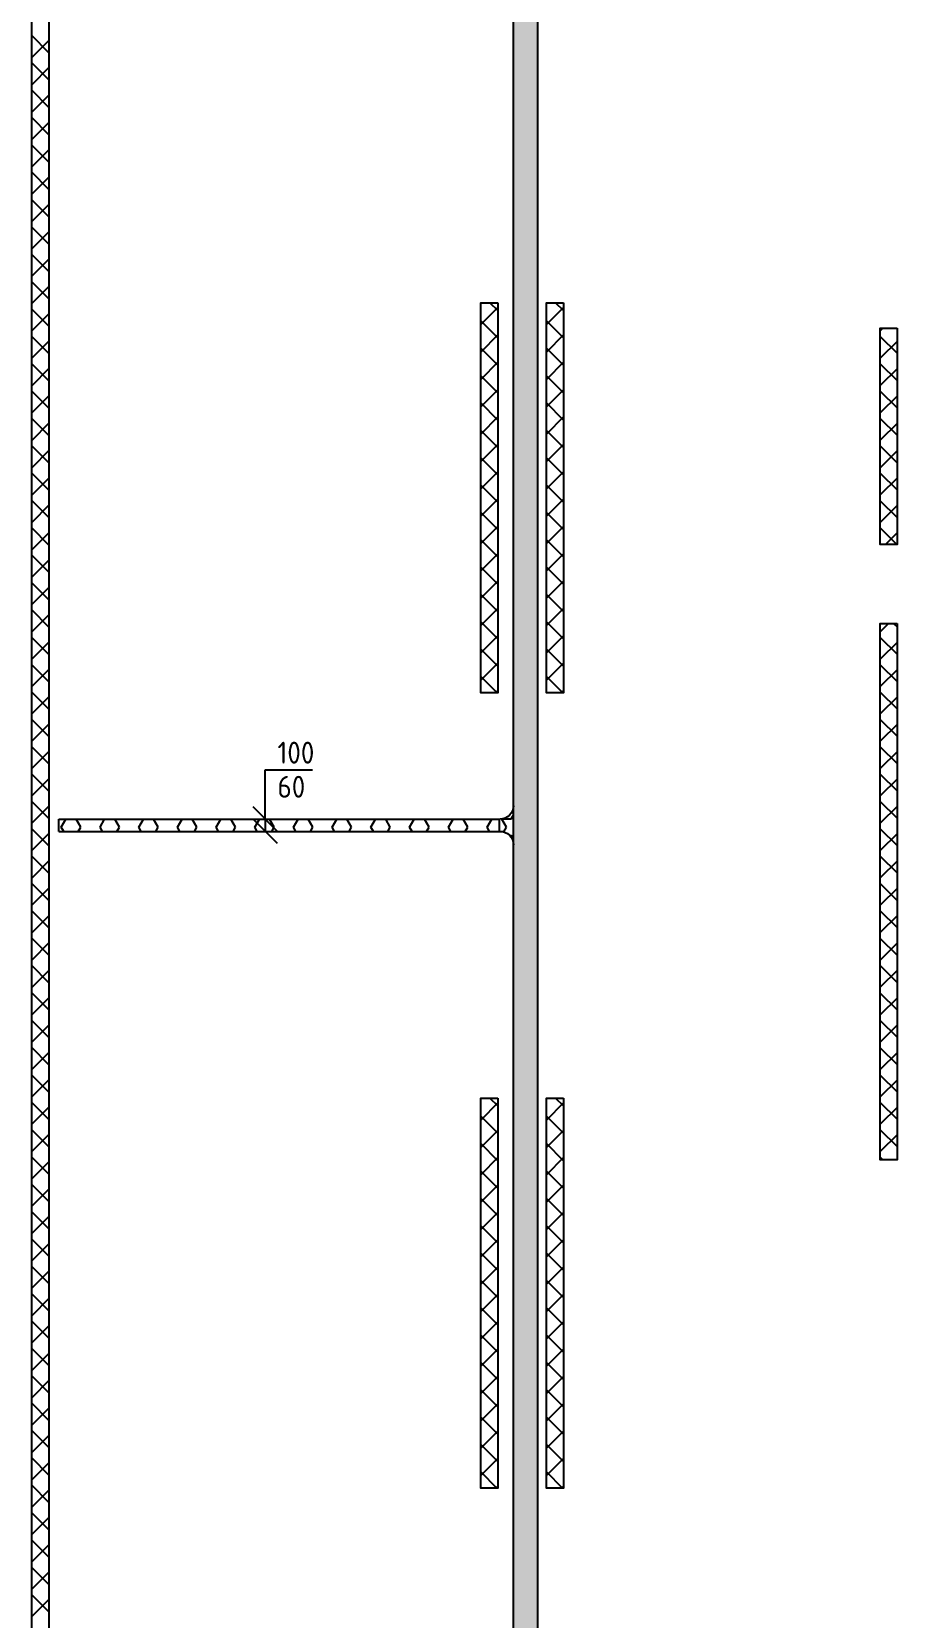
# Model space of a CAD drawing. Header units: millimetres. Extents: x -3262 to 113774, y 0 to 217478.
# Drawn here: x 48089 to 55189, y 180240 to 193261 of the extents above; entities that cross this region are included whole.
import ezdxf

# ---------------------------------------------------------------- set-up
doc = ezdxf.new("R2010")
doc.units = ezdxf.units.MM
doc.header["$LTSCALE"] = 100
for name, color, linetype in [('BL$4----_STEMPEL', 7, 'Continuous'), ('EL6131--_ENERGIEBEDR (1996)', 2, 'Continuous'), ('EL6131--_GEBOUWINST (1996)', 2, 'Continuous'), ('EL6131--_KG_D', 3, 'Continuous'), ('EM6131--_KG', 1, 'Continuous')]:
    doc.layers.add(name, color=color, linetype=linetype)
doc.styles.add('buro-018', font='BUROFONT.shx', dxfattribs={"height": 180})
doc.styles.add('CofelyArial', font='arial.ttf')
doc.styles.add('STABICAD-018', font='ISOCP.SHX', dxfattribs={"height": 1.8})

# ---------------------------------------------------------------- blocks, each defined once
blk = doc.blocks.new('*X81')
at = {"color": 0}
for p, q in [((18685, 30033), (18545, 30173)), ((18583, 30033), (18723, 30173)), ((18909, 30033), (18769, 30173)), ((18808, 30033), (18948, 30173)), ((19134, 30033), (18994, 30173)), ((19032, 30033), (19172, 30173)), ((19358, 30033), (19218, 30173)), ((19257, 30033), (19397, 30173)), ((19583, 30033), (19443, 30173)), ((19482, 30033), (19622, 30173)), ((19807, 30033), (19667, 30173)), ((19706, 30033), (19846, 30173)), ((20032, 30033), (19892, 30173)), ((19931, 30033), (20071, 30173)), ((20256, 30033), (20116, 30173)), ((20155, 30033), (20295, 30173)), ((20481, 30033), (20341, 30173)), ((20380, 30033), (20520, 30173)), ((20705, 30033), (20565, 30173)), ((20604, 30033), (20744, 30173)), ((20930, 30033), (20790, 30173)), ((20829, 30033), (20969, 30173)), ((21154, 30033), (21014, 30173)), ((21053, 30033), (21193, 30173)), ((21379, 30033), (21239, 30173)), ((21278, 30033), (21418, 30173)), ((21603, 30033), (21463, 30173)), ((21502, 30033), (21642, 30173)), ((21828, 30033), (21688, 30173)), ((21727, 30033), (21867, 30173)), ((22052, 30033), (21912, 30173)), ((21951, 30033), (22091, 30173)), ((22277, 30033), (22137, 30173)), ((22176, 30033), (22316, 30173)), ((22501, 30033), (22361, 30173)), ((22400, 30033), (22540, 30173)), ((22726, 30033), (22586, 30173)), ((22625, 30033), (22765, 30173)), ((22950, 30033), (22810, 30173)), ((22849, 30033), (22989, 30173)), ((23175, 30033), (23035, 30173)), ((23074, 30033), (23214, 30173)), ((23399, 30033), (23259, 30173)), ((23298, 30033), (23438, 30173)), ((23624, 30033), (23484, 30173)), ((23523, 30033), (23663, 30173)), ((23848, 30033), (23708, 30173)), ((23747, 30033), (23887, 30173)), ((24073, 30033), (23933, 30173)), ((23972, 30033), (24112, 30173)), ((24297, 30033), (24157, 30173)), ((24196, 30033), (24336, 30173)), ((24522, 30033), (24382, 30173)), ((24421, 30033), (24561, 30173)), ((24746, 30033), (24606, 30173)), ((24645, 30033), (24785, 30173)), ((24971, 30033), (24831, 30173)), ((24870, 30033), (25010, 30173)), ((25195, 30033), (25055, 30173)), ((25094, 30033), (25234, 30173)), ((25420, 30033), (25280, 30173)), ((25319, 30033), (25459, 30173)), ((25644, 30033), (25504, 30173)), ((25543, 30033), (25683, 30173)), ((25869, 30033), (25729, 30173)), ((25768, 30033), (25908, 30173)), ((26093, 30033), (25953, 30173)), ((25992, 30033), (26132, 30173)), ((26318, 30033), (26178, 30173)), ((26217, 30033), (26357, 30173)), ((26542, 30033), (26402, 30173)), ((26441, 30033), (26581, 30173)), ((26767, 30033), (26627, 30173)), ((26666, 30033), (26806, 30173)), ((26991, 30033), (26851, 30173)), ((26890, 30033), (27030, 30173)), ((27216, 30033), (27076, 30173)), ((27115, 30033), (27255, 30173)), ((27440, 30033), (27300, 30173)), ((27339, 30033), (27479, 30173)), ((27665, 30033), (27525, 30173)), ((27564, 30033), (27704, 30173)), ((27889, 30033), (27749, 30173)), ((27788, 30033), (27928, 30173)), ((28114, 30033), (27974, 30173)), ((28013, 30033), (28153, 30173)), ((28338, 30033), (28198, 30173)), ((28237, 30033), (28377, 30173)), ((28563, 30033), (28423, 30173)), ((28462, 30033), (28602, 30173)), ((28787, 30033), (28647, 30173)), ((28686, 30033), (28826, 30173)), ((29012, 30033), (28872, 30173)), ((28911, 30033), (29051, 30173)), ((29236, 30033), (29096, 30173)), ((29135, 30033), (29275, 30173)), ((29461, 30033), (29321, 30173)), ((29360, 30033), (29500, 30173)), ((29685, 30033), (29545, 30173)), ((29584, 30033), (29724, 30173)), ((29910, 30033), (29770, 30173)), ((29809, 30033), (29949, 30173)), ((30134, 30033), (29994, 30173)), ((30033, 30033), (30173, 30173)), ((30359, 30033), (30219, 30173)), ((30258, 30033), (30398, 30173)), ((30583, 30033), (30443, 30173)), ((30482, 30033), (30622, 30173)), ((30808, 30033), (30668, 30173)), ((30707, 30033), (30847, 30173)), ((31032, 30033), (30892, 30173)), ((30931, 30033), (31071, 30173)), ((31257, 30033), (31117, 30173)), ((31156, 30033), (31296, 30173)), ((31481, 30033), (31341, 30173)), ((31380, 30033), (31520, 30173))]:
    blk.add_line(p, q, dxfattribs=at)
blk = doc.blocks.new('*X83')
at = {"color": 0}
for p, q in [((27343, 23078), (27479, 23213)), ((27665, 23073), (27525, 23213)), ((27563, 23073), (27703, 23213)), ((27890, 23073), (27750, 23213)), ((27788, 23073), (27928, 23213)), ((28114, 23073), (27974, 23213)), ((28012, 23073), (28152, 23213)), ((28339, 23073), (28199, 23213)), ((28237, 23073), (28377, 23213)), ((28563, 23073), (28423, 23213)), ((28461, 23073), (28601, 23213)), ((28788, 23073), (28648, 23213)), ((28686, 23073), (28826, 23213)), ((29012, 23073), (28872, 23213)), ((28910, 23073), (29050, 23213)), ((29118, 23192), (29097, 23213)), ((27441, 23073), (27343, 23171))]:
    blk.add_line(p, q, dxfattribs=at)
blk = doc.blocks.new('*X86')
at = {"color": 0}
for p, q in [((22293, 23191), (22315, 23213)), ((22501, 23073), (22361, 23213)), ((22400, 23073), (22540, 23213)), ((22726, 23073), (22586, 23213)), ((22624, 23073), (22764, 23213)), ((22951, 23073), (22811, 23213)), ((22849, 23073), (22989, 23213)), ((23175, 23073), (23035, 23213)), ((23073, 23073), (23213, 23213)), ((23400, 23073), (23260, 23213)), ((23298, 23073), (23438, 23213)), ((23624, 23073), (23484, 23213)), ((23522, 23073), (23662, 23213)), ((23849, 23073), (23709, 23213)), ((23747, 23073), (23887, 23213)), ((24073, 23073), (23933, 23213)), ((23971, 23073), (24111, 23213)), ((24298, 23073), (24158, 23213)), ((24196, 23073), (24336, 23213)), ((24522, 23073), (24382, 23213)), ((24420, 23073), (24560, 23213)), ((24747, 23073), (24607, 23213)), ((24645, 23073), (24785, 23213)), ((24971, 23073), (24831, 23213)), ((24869, 23073), (25009, 23213)), ((25196, 23073), (25056, 23213)), ((25094, 23073), (25234, 23213)), ((25420, 23073), (25280, 23213)), ((25318, 23073), (25458, 23213)), ((25645, 23073), (25505, 23213)), ((25543, 23073), (25683, 23213)), ((25869, 23073), (25729, 23213)), ((25767, 23073), (25907, 23213)), ((26094, 23073), (25954, 23213)), ((25992, 23073), (26132, 23213)), ((26318, 23073), (26178, 23213)), ((26216, 23073), (26356, 23213)), ((26543, 23073), (26403, 23213)), ((26441, 23073), (26581, 23213)), ((26693, 23147), (26627, 23213)), ((26665, 23073), (26693, 23101))]:
    blk.add_line(p, q, dxfattribs=at)
blk = doc.blocks.new('*X76')
at = {"color": 0}
for p, q in [((51068, 12229), (51203, 12363)), ((51087, 12223), (51068, 12242)), ((51312, 12223), (51172, 12363)), ((51287, 12223), (51427, 12363)), ((51537, 12223), (51397, 12363)), ((51512, 12223), (51652, 12363)), ((51761, 12223), (51621, 12363)), ((51736, 12223), (51876, 12363)), ((51986, 12223), (51846, 12363)), ((51961, 12223), (52101, 12363)), ((52210, 12223), (52070, 12363)), ((52185, 12223), (52325, 12363)), ((52435, 12223), (52295, 12363)), ((52410, 12223), (52550, 12363)), ((52659, 12223), (52519, 12363)), ((52634, 12223), (52774, 12363)), ((52884, 12223), (52744, 12363)), ((52859, 12223), (52999, 12363)), ((53108, 12223), (52968, 12363)), ((53083, 12223), (53223, 12363)), ((53333, 12223), (53193, 12363)), ((53308, 12223), (53448, 12363)), ((53557, 12223), (53417, 12363)), ((53532, 12223), (53672, 12363)), ((53782, 12223), (53642, 12363)), ((53757, 12223), (53897, 12363)), ((54006, 12223), (53866, 12363)), ((53982, 12223), (54122, 12363)), ((54231, 12223), (54091, 12363)), ((54206, 12223), (54268, 12286))]:
    blk.add_line(p, q, dxfattribs=at)
blk = doc.blocks.new('*U109')
at = {"color": 0, "linetype": 'Continuous'}
for p, q in [((0, 100, -2730), (50160, 100, -2730)), ((0, -100, -2730), (50160, -100, -2730))]:
    blk.add_line(p, q, dxfattribs=at)
at = {"color": 1, "style": 'CofelyArial'}
for tag in ['CODE', 'POSITIONCODE', 'SECTIONCODE']:
    blk.add_attdef(tag, (52141, 167318, 2730), '', height=1.8, dxfattribs=at)
blk = doc.blocks.new('*U136')
at = {"color": 0, "linetype": 'Continuous'}
for p, q in [((0, 50, -2730), (3615, 50, -2730)), ((0, -50, -2730), (0, 50, -2730)), ((3615, -50, -2730), (3615, 50, -2730)), ((0, -50, -2730), (3615, -50, -2730))]:
    blk.add_line(p, q, dxfattribs=at)
at = {"layer": 'BL$4----_STEMPEL', "color": 1, "style": 'buro-018'}
for tag, p in [('POSITIONCODE', (50118, 177941, 2730)), ('CODE', (48311, 177641, 2730)), ('SECTIONCODE', (48311, 177641, 2730))]:
    blk.add_attdef(tag, p, '', height=1.8, dxfattribs=at)
blk = doc.blocks.new('*U128')
at = {"color": 0, "linetype": 'Continuous'}
for p, q in [((0, -160, -2730), (0, 160, -2730)), ((115, 50, -2730), (110, 50, -2730)), ((115, -50, -2730), (115, 50, -2730)), ((115, -50, -2730), (110, -50, -2730))]:
    blk.add_line(p, q, dxfattribs=at)
for centre, start, end in [((110, 160, -2730), 180, 270), ((110, -160, -2730), 90, 180)]:
    blk.add_arc(centre, 110, start, end, dxfattribs=at)
at = {"layer": 'BL$4----_STEMPEL', "color": 1, "style": 'buro-018'}
for tag in ['CODE', 'POSITIONCODE', 'SECTIONCODE']:
    blk.add_attdef(tag, (106878, 177436, 2730), '', height=1.8, dxfattribs=at)
blk = doc.blocks.new('*U137')
at = {"color": 0, "linetype": 'Continuous'}
for p, q in [((0, 0, -2730), (0, 406, -2730)), ((0, 406, -2730), (388, 406, -2730)), ((100, -100, -2730), (-100, 100, -2730)), ((100, -200, -2730), (-100, 0, -2730)), ((0, 0, -2730), (0, -100, -2730))]:
    blk.add_line(p, q, dxfattribs=at)
at = {"color": 0, "linetype": 'Continuous', "style": 'STABICAD-018'}
for s, p in [('100', (100, 456, -2730)), ('60', (100, 176, -2730))]:
    blk.add_text(s, height=180, dxfattribs=at).set_placement(p)
at = {"layer": 'BL$4----_STEMPEL', "color": 1, "style": 'buro-018'}
blk.add_attdef('CODE', (50005, 177691, 2730), '', height=1.8, dxfattribs=at)

msp = doc.modelspace()

# ---------------------------------------------------------------- hatches: boundary and pattern name
at = {"layer": 'EL6131--_ENERGIEBEDR (1996)', "linetype": 'Continuous'}
h = msp.add_hatch(dxfattribs=at)
h.set_pattern_fill('STARS', color=1, scale=25)
h.set_pattern_definition([(0, (-32496.78, 51816.24), (0, 137.48153), [79.375, -79.375]), (60, (-32496.78, 51816.24), (-119.0625, 68.74077), [79.375, -79.375]), (120, (-32457.1, 51884.98), (-119.0625, -68.74077), [79.375, -79.375])])
h.paths.add_polyline_path([(52041, 167318), (52241, 167318), (52241, 217478), (52041, 217478)])
at = {"layer": 'EL6131--_KG_D'}
h = msp.add_hatch(dxfattribs=at)
h.set_pattern_fill('STARS', color=1, scale=25)
h.set_pattern_definition([(0, (-63467.83, 9312.17), (0, 137.48153), [79.375, -79.375]), (60, (-63467.83, 9312.17), (-119.0625, 68.74077), [79.375, -79.375]), (120, (-63428.14, 9380.9), (-119.0625, -68.74077), [79.375, -79.375])])
h.paths.add_polyline_path([(48311, 186798), (51926, 186798), (51926, 186698), (48311, 186698)])
edge = h.paths.add_edge_path()
edge.add_line((51926, 186798), (51931, 186798))
edge.add_arc((51931, 186908), 110, 270, 360)
edge.add_line((52041, 186908), (52041, 186588))
edge.add_arc((51931, 186588), 110, 0, 90)
edge.add_line((51931, 186698), (51926, 186698))
edge.add_line((51926, 186698), (51926, 186798))

# ---------------------------------------------------------------- linework, layer by layer
at = {"layer": 'EL6131--_GEBOUWINST (1996)', "color": 2, "linetype": 'Continuous'}
for points in [[(48229, 195878), (48229, 167178), (48089, 167178), (48089, 195878)], [(51913, 191035), (51913, 187835), (51773, 187835), (51773, 191035)], [(52451, 191035), (52451, 187835), (52311, 187835), (52311, 191035)], [(55189, 190828), (55189, 189053), (55049, 189053), (55049, 190828)], [(55189, 188403), (55189, 184003), (55049, 184003), (55049, 188403)], [(51913, 184507), (51913, 181307), (51773, 181307), (51773, 184507)], [(52451, 184507), (52451, 181307), (52311, 181307), (52311, 184507)]]:
    msp.add_lwpolyline(points, close=True, dxfattribs=at)

# ---------------------------------------------------------------- block references
at = {"layer": 'EL6131--_GEBOUWINST (1996)', "color": 1, "linetype": 'Continuous', "rotation": 90}
for name, p in [('*X81', (78263, 161709)), ('*X76', (64136, 136766)), ('*X76', (64674, 136766)), ('*X83', (78263, 161709)), ('*X86', (78263, 161709)), ('*X76', (64136, 130238)), ('*X76', (64674, 130238))]:
    msp.add_blockref(name, p, dxfattribs=at)
at = {"layer": 'EL6131--_KG_D', "linetype": 'Continuous', "rotation": 90.00000000000001}
msp.add_blockref('*U109', (52141, 167318, 2730), dxfattribs=at)
at = {"layer": 'EL6131--_KG_D', "linetype": 'Continuous', "xscale": -1}
msp.add_blockref('*U128', (52041, 186748, 2730), dxfattribs=at)
at = {"layer": 'EL6131--_KG_D', "linetype": 'Continuous'}
msp.add_blockref('*U136', (48311, 186748, 2730), dxfattribs=at)
at = {"layer": 'EM6131--_KG', "linetype": 'Continuous'}
msp.add_blockref('*U137', (50005, 186798, 2730), dxfattribs=at)

doc.saveas('drawing.dxf')
